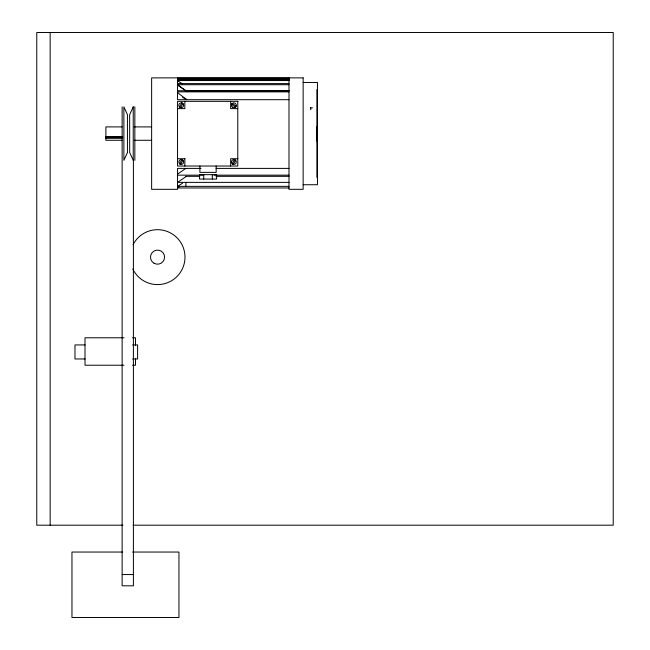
<?xml version="1.0" encoding="UTF-8"?>
<svg xmlns="http://www.w3.org/2000/svg" width="650" height="650" viewBox="0 0 650 650"><rect width="100%" height="100%" fill="white"/><g stroke="black" fill="none" stroke-linecap="round" stroke-linejoin="round"><path stroke-width="0.97" d="M177.548 174.159L185.786 168.399M185.9 176.686L177.548 182.374L288.99 182.374M179.213 186.883L177.548 187.964L288.99 187.964M182.561 183.186L177.548 186.355L288.99 186.355M177.548 78.008L288.99 78.008M177.548 78.065L288.99 78.065M177.58 79.113L288.99 79.113M177.548 79.454L288.99 79.487M177.548 79.593L288.99 79.593M177.548 79.771L288.99 79.771M177.548 80.007L288.99 80.007M177.548 80.275L288.99 80.275M177.548 80.559L288.99 80.559M303.144 82.461L317.46 82.461L317.46 184.73L303.144 184.73M177.548 83.606L288.99 83.606M177.548 84.719L288.99 84.719M177.548 90.748L288.99 90.748M177.548 84.784L185.9 90.862L288.99 90.862M177.548 91.869L288.99 91.869M288.99 99.686L177.548 99.686L177.548 77.878L151.637 77.878L151.637 189.312L177.548 189.312L177.548 168.399L200.964 168.399M237.949 101.335L177.548 101.335L177.548 166.026L237.778 166.026L237.778 101.335M310.342 107.835L312.496 107.835M177.548 108.631L184.844 108.631L184.844 101.335M237.778 108.631L230.644 108.631L230.644 101.335M316.899 126.336L316.899 141.099M122.054 126.904L105.885 126.904L105.885 140.278L122.054 140.278M134.184 126.904L151.361 126.904M105.885 136.939L122.736 136.939M105.885 136.963L122.094 136.963M105.885 138.32L122.094 138.32M134.184 140.278L151.361 140.278M177.548 158.722L185.014 158.722M237.949 158.722L230.644 158.722L230.644 166.026M216.044 168.399L288.99 168.399M177.548 175.159L202.873 175.159M214.021 175.159L288.99 175.159M185.648 176.329L199.834 176.329M216.044 176.329L288.99 176.329M124.044 337.781L85.004 337.781L85.004 365.227L124.044 365.227M132.502 337.781L135.509 337.781L135.509 345.621M85.085 344.931L74.978 344.931L74.978 358.971L85.085 358.971M132.567 344.931L137.621 344.931L137.621 358.971L132.567 358.971M132.502 365.227L135.509 365.227L135.509 358.369M123.013 525.192L36.774 525.192L36.774 32.5L613.226 32.5L613.226 525.192L133.161 525.192M122.428 552.045L71.963 552.045L71.963 617.5L178.953 617.5L178.953 552.045L132.519 552.045M122.135 574.551L133.396 574.551M182.601 97.394L186.818 99.686L177.548 92.666M177.548 80.673L182.561 84.013M177.548 84.89L185.9 90.862M316.899 89.562L316.899 177.393M310.733 107.835L310.733 109.834M216.166 166.026L216.166 172.38L199.899 172.38L199.899 166.026M212.314 174.663L212.314 179.067M203.751 174.663L203.751 179.067M185.9 182.829L185.9 186.355M184.844 158.722L184.844 166.026M134.843 106.852L134.843 160.339M133.396 159.908L133.396 585.804L122.135 585.804L122.135 106.852M50.148 32.5L50.148 525.192M133.063 244.717A27.446 27.446 0 0 1 174.972 235.934A27.446 27.446 0 0 1 174.476 278.744A27.446 27.446 0 0 1 132.787 269.002M133.234 106.852L129.667 114.684L129.667 152.506L133.234 160.339L133.234 106.852M127.441 152.506L123.874 160.339L123.874 106.852L127.441 114.684L127.441 152.506M231.936 103.894L231.644 104.447L235.438 107.104L235.861 106.641L236.153 106.088L232.359 103.431L231.936 103.894M181.862 102.952L179.546 106.957L180.627 107.583L182.934 103.569L181.862 102.952M181.878 159.681L179.562 163.694L180.635 164.312L182.951 160.306L181.878 159.681M234.528 159.681L232.221 163.694L233.293 164.312L235.609 160.306L234.528 159.681M303.144 77.878L288.99 77.878L288.99 189.312L303.144 189.312L303.144 77.878M216.596 174.663L199.469 174.663L199.469 179.067L216.596 179.067L216.596 174.663M154.026 263.242A7.036 7.036 0 0 0 164.58 257.14A7.036 7.036 0 0 0 154.026 251.046A7.036 7.036 0 0 0 154.026 263.242M180.058 164.076A2.397 2.397 0 0 0 183.649 161.996A2.397 2.397 0 0 0 180.058 159.924A2.397 2.397 0 0 0 180.058 164.076M180.042 107.339A2.397 2.397 0 0 0 183.641 105.267A2.397 2.397 0 0 0 180.042 103.196A2.397 2.397 0 0 0 180.042 107.339M232.716 164.076A2.397 2.397 0 0 0 236.307 161.996A2.397 2.397 0 0 0 232.716 159.924A2.397 2.397 0 0 0 232.716 164.076M232.521 107.226A2.397 2.397 0 0 0 236.283 105.479A2.397 2.397 0 0 0 232.887 103.098A2.397 2.397 0 0 0 232.521 107.226"/></g></svg>
